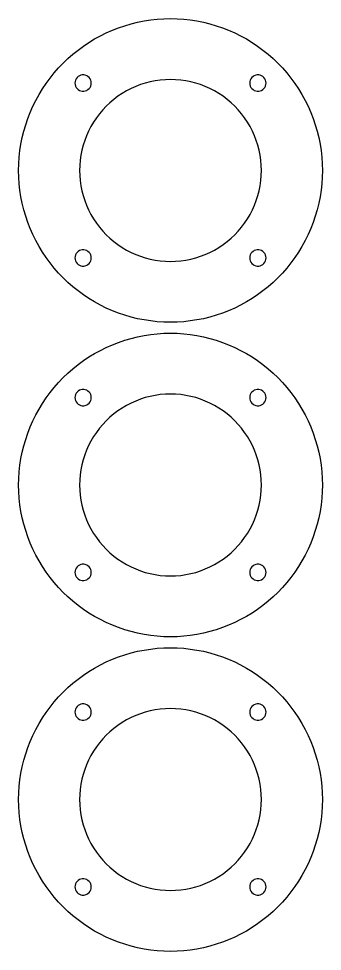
# Model space of a CAD drawing. Header units: millimetres. Extents: x 0 to 256, y 0 to 256.
# Drawn here: x 0 to 83.5, y 0 to 256.5 of the extents above; entities that cross this region are included whole.
import ezdxf

# ---------------------------------------------------------------- set-up
doc = ezdxf.new("R2010")
doc.units = ezdxf.units.MM
doc.layers.add('CUT', color=1, linetype='Continuous')

msp = doc.modelspace()

# ---------------------------------------------------------------- linework, layer by layer
at = {"layer": 'CUT'}
for points in [[(82.5104, 205.7136), (82.0774, 203.9443), (81.5677, 202.1955), (80.9822, 200.4707), (80.322, 198.773), (79.5884, 197.1057), (78.7827, 195.472), (77.9066, 193.875), (76.9616, 192.3177), (75.9496, 190.8032), (74.8725, 189.3342), (73.7324, 187.9136), (72.5313, 186.5441), (71.2717, 185.2283), (69.9559, 183.9687), (68.5864, 182.7676), (67.1658, 181.6275), (65.6968, 180.5504), (64.1823, 179.5384), (62.625, 178.5934), (61.028, 177.7173), (59.3943, 176.9116), (57.727, 176.178), (56.0293, 175.5178), (54.3045, 174.9323), (52.5557, 174.4226), (50.7864, 173.9896), (48.9998, 173.6343), (47.1995, 173.3572), (45.3888, 173.1589), (43.5711, 173.0397), (41.75, 173), (39.9289, 173.0397), (38.1112, 173.1589), (36.3005, 173.3572), (34.5002, 173.6343), (32.7136, 173.9896), (30.9443, 174.4226), (29.1955, 174.9323), (27.4707, 175.5178), (25.773, 176.178), (24.1057, 176.9116), (22.472, 177.7173), (20.875, 178.5934), (19.3177, 179.5384), (17.8032, 180.5504), (16.3342, 181.6275), (14.9136, 182.7676), (13.5441, 183.9687), (12.2283, 185.2283), (10.9687, 186.5441), (9.7676, 187.9136), (8.6275, 189.3342), (7.5504, 190.8032), (6.5384, 192.3177), (5.5934, 193.875), (4.7173, 195.472), (3.9116, 197.1057), (3.178, 198.773), (2.5178, 200.4707), (1.9323, 202.1955), (1.4226, 203.9443), (0.9896, 205.7136), (0.6343, 207.5002), (0.3572, 209.3005), (0.1589, 211.1112), (0.0397, 212.9289), (0, 214.75), (0.0397, 216.5711), (0.1589, 218.3888), (0.3572, 220.1995), (0.6343, 221.9998), (0.9896, 223.7864), (1.4226, 225.5557), (1.9323, 227.3045), (2.5178, 229.0293), (3.178, 230.727), (3.9116, 232.3943), (4.7173, 234.028), (5.5934, 235.625), (6.5384, 237.1823), (7.5504, 238.6968), (8.6275, 240.1658), (9.7676, 241.5864), (10.9687, 242.9559), (12.2283, 244.2717), (13.5441, 245.5313), (14.9136, 246.7324), (16.3342, 247.8725), (17.8032, 248.9496), (19.3177, 249.9616), (20.875, 250.9066), (22.472, 251.7827), (24.1057, 252.5884), (25.773, 253.322), (27.4707, 253.9822), (29.1955, 254.5677), (30.9443, 255.0774), (32.7136, 255.5104), (34.5002, 255.8657), (36.3005, 256.1428), (38.1112, 256.3411), (39.9289, 256.4603), (41.75, 256.5), (43.5711, 256.4603), (45.3888, 256.3411), (47.1995, 256.1428), (48.9998, 255.8657), (50.7864, 255.5104), (52.5557, 255.0774), (54.3045, 254.5677), (56.0293, 253.9822), (57.727, 253.322), (59.3943, 252.5884), (61.028, 251.7827), (62.625, 250.9066), (64.1823, 249.9616), (65.6968, 248.9496), (67.1658, 247.8725), (68.5864, 246.7324), (69.9559, 245.5313), (71.2717, 244.2717), (72.5313, 242.9559), (73.7324, 241.5864), (74.8725, 240.1658), (75.9496, 238.6968), (76.9616, 237.1823), (77.9066, 235.625), (78.7827, 234.028), (79.5884, 232.3943), (80.322, 230.727), (80.9822, 229.0293), (81.5677, 227.3045), (82.0774, 225.5557), (82.5104, 223.7864), (82.8657, 221.9998), (83.1428, 220.1995), (83.3411, 218.3888), (83.4603, 216.5711), (83.5, 214.75), (83.4603, 212.9289), (83.3411, 211.1112), (83.1428, 209.3005), (82.8657, 207.5002)], [(19.6214, 239.9761), (19.3711, 240.3074), (19.0643, 240.5872), (18.7113, 240.8057), (18.3241, 240.9557), (17.916, 241.032), (17.5008, 241.032), (17.0926, 240.9557), (16.7055, 240.8057), (16.3524, 240.5872), (16.0456, 240.3074), (15.7954, 239.9761), (15.6103, 239.6044), (15.4967, 239.2051), (15.4584, 238.7916), (15.4967, 238.3782), (15.6103, 237.9788), (15.7954, 237.6072), (16.0456, 237.2758), (16.3524, 236.9961), (16.7055, 236.7775), (17.0926, 236.6275), (17.5008, 236.5512), (17.916, 236.5512), (18.3241, 236.6275), (18.7113, 236.7775), (19.0643, 236.9961), (19.3711, 237.2758), (19.6214, 237.6072), (19.8064, 237.9788), (19.9201, 238.3782), (19.9584, 238.7916), (19.9201, 239.2051), (19.8064, 239.6044)], [(65.7729, 221.6709), (65.3471, 223.007), (64.847, 224.3171), (64.2742, 225.5971), (63.6306, 226.843), (62.9181, 228.0508), (62.139, 229.2168), (61.2958, 230.3372), (60.3911, 231.4087), (59.4277, 232.4277), (58.4087, 233.3911), (57.3372, 234.2958), (56.2168, 235.139), (55.0508, 235.9181), (53.843, 236.6306), (52.5971, 237.2742), (51.3171, 237.847), (50.007, 238.3471), (48.6709, 238.7729), (47.313, 239.1232), (45.9377, 239.3968), (44.5491, 239.5928), (43.1518, 239.7107), (41.75, 239.75), (40.3482, 239.7107), (38.9509, 239.5928), (37.5623, 239.3968), (36.187, 239.1232), (34.8291, 238.7729), (33.493, 238.3471), (32.1829, 237.847), (30.9029, 237.2742), (29.657, 236.6306), (28.4492, 235.9181), (27.2832, 235.139), (26.1628, 234.2958), (25.0913, 233.3911), (24.0723, 232.4277), (23.1089, 231.4087), (22.2042, 230.3372), (21.361, 229.2168), (20.5819, 228.0508), (19.8694, 226.843), (19.2258, 225.5971), (18.653, 224.3171), (18.1529, 223.007), (17.7271, 221.6709), (17.3768, 220.313), (17.1032, 218.9377), (16.9072, 217.5491), (16.7893, 216.1518), (16.75, 214.75), (16.7893, 213.3482), (16.9072, 211.9509), (17.1032, 210.5623), (17.3768, 209.187), (17.7271, 207.8291), (18.1529, 206.493), (18.653, 205.1829), (19.2258, 203.9029), (19.8694, 202.657), (20.5819, 201.4492), (21.361, 200.2832), (22.2042, 199.1628), (23.1089, 198.0913), (24.0723, 197.0723), (25.0913, 196.1089), (26.1628, 195.2042), (27.2832, 194.361), (28.4492, 193.5819), (29.657, 192.8694), (30.9029, 192.2258), (32.1829, 191.653), (33.493, 191.1529), (34.8291, 190.7271), (36.187, 190.3768), (37.5623, 190.1032), (38.9509, 189.9072), (40.3482, 189.7893), (41.75, 189.75), (43.1518, 189.7893), (44.5491, 189.9072), (45.9377, 190.1032), (47.313, 190.3768), (48.6709, 190.7271), (50.007, 191.1529), (51.3171, 191.653), (52.5971, 192.2258), (53.843, 192.8694), (55.0508, 193.5819), (56.2168, 194.361), (57.3372, 195.2042), (58.4087, 196.1089), (59.4277, 197.0723), (60.3911, 198.0913), (61.2958, 199.1628), (62.139, 200.2832), (62.9181, 201.4492), (63.6306, 202.657), (64.2742, 203.9029), (64.847, 205.1829), (65.3471, 206.493), (65.7729, 207.8291), (66.1232, 209.187), (66.3968, 210.5623), (66.5928, 211.9509), (66.7107, 213.3482), (66.75, 214.75), (66.7107, 216.1518), (66.5928, 217.5491), (66.3968, 218.9377), (66.1232, 220.313)], [(67.4544, 240.3074), (67.1476, 240.5872), (66.7945, 240.8057), (66.4074, 240.9557), (65.9992, 241.032), (65.584, 241.032), (65.1759, 240.9557), (64.7887, 240.8057), (64.4357, 240.5872), (64.1289, 240.3074), (63.8786, 239.9761), (63.6936, 239.6044), (63.5799, 239.2051), (63.5416, 238.7916), (63.5799, 238.3782), (63.6936, 237.9788), (63.8786, 237.6072), (64.1289, 237.2758), (64.4357, 236.9961), (64.7887, 236.7775), (65.1759, 236.6275), (65.584, 236.5512), (65.9992, 236.5512), (66.4074, 236.6275), (66.7945, 236.7775), (67.1476, 236.9961), (67.4544, 237.2758), (67.7046, 237.6072), (67.8897, 237.9788), (68.0033, 238.3782), (68.0416, 238.7916), (68.0033, 239.2051), (67.8897, 239.6044), (67.7046, 239.9761)], [(19.8064, 191.5212), (19.6214, 191.8928), (19.3711, 192.2242), (19.0643, 192.5039), (18.7113, 192.7225), (18.3241, 192.8725), (17.916, 192.9488), (17.5008, 192.9488), (17.0926, 192.8725), (16.7055, 192.7225), (16.3524, 192.5039), (16.0456, 192.2242), (15.7954, 191.8928), (15.6103, 191.5212), (15.4967, 191.1218), (15.4584, 190.7084), (15.4967, 190.2949), (15.6103, 189.8956), (15.7954, 189.5239), (16.0456, 189.1926), (16.3524, 188.9128), (16.7055, 188.6943), (17.0926, 188.5443), (17.5008, 188.468), (17.916, 188.468), (18.3241, 188.5443), (18.7113, 188.6943), (19.0643, 188.9128), (19.3711, 189.1926), (19.6214, 189.5239), (19.8064, 189.8956), (19.9201, 190.2949), (19.9584, 190.7084), (19.9201, 191.1218)], [(68.0033, 191.1218), (67.8897, 191.5212), (67.7046, 191.8928), (67.4544, 192.2242), (67.1476, 192.5039), (66.7945, 192.7225), (66.4074, 192.8725), (65.9992, 192.9488), (65.584, 192.9488), (65.1759, 192.8725), (64.7887, 192.7225), (64.4357, 192.5039), (64.1289, 192.2242), (63.8786, 191.8928), (63.6936, 191.5212), (63.5799, 191.1218), (63.5416, 190.7084), (63.5799, 190.2949), (63.6936, 189.8956), (63.8786, 189.5239), (64.1289, 189.1926), (64.4357, 188.9128), (64.7887, 188.6943), (65.1759, 188.5443), (65.584, 188.468), (65.9992, 188.468), (66.4074, 188.5443), (66.7945, 188.6943), (67.1476, 188.9128), (67.4544, 189.1926), (67.7046, 189.5239), (67.8897, 189.8956), (68.0033, 190.2949), (68.0416, 190.7084)], [(82.5104, 119.2136), (82.0774, 117.4443), (81.5677, 115.6955), (80.9822, 113.9707), (80.322, 112.273), (79.5884, 110.6057), (78.7827, 108.972), (77.9066, 107.375), (76.9616, 105.8177), (75.9496, 104.3032), (74.8725, 102.8342), (73.7324, 101.4136), (72.5313, 100.0441), (71.2717, 98.7283), (69.9559, 97.4687), (68.5864, 96.2676), (67.1658, 95.1275), (65.6968, 94.0504), (64.1823, 93.0384), (62.625, 92.0934), (61.028, 91.2173), (59.3943, 90.4116), (57.727, 89.678), (56.0293, 89.0178), (54.3045, 88.4323), (52.5557, 87.9226), (50.7864, 87.4896), (48.9998, 87.1343), (47.1995, 86.8572), (45.3888, 86.6589), (43.5711, 86.5397), (41.75, 86.5), (39.9289, 86.5397), (38.1112, 86.6589), (36.3005, 86.8572), (34.5002, 87.1343), (32.7136, 87.4896), (30.9443, 87.9226), (29.1955, 88.4323), (27.4707, 89.0178), (25.773, 89.678), (24.1057, 90.4116), (22.472, 91.2173), (20.875, 92.0934), (19.3177, 93.0384), (17.8032, 94.0504), (16.3342, 95.1275), (14.9136, 96.2676), (13.5441, 97.4687), (12.2283, 98.7283), (10.9687, 100.0441), (9.7676, 101.4136), (8.6275, 102.8342), (7.5504, 104.3032), (6.5384, 105.8177), (5.5934, 107.375), (4.7173, 108.972), (3.9116, 110.6057), (3.178, 112.273), (2.5178, 113.9707), (1.9323, 115.6955), (1.4226, 117.4443), (0.9896, 119.2136), (0.6343, 121.0002), (0.3572, 122.8005), (0.1589, 124.6112), (0.0397, 126.4289), (0, 128.25), (0.0397, 130.0711), (0.1589, 131.8888), (0.3572, 133.6995), (0.6343, 135.4998), (0.9896, 137.2864), (1.4226, 139.0557), (1.9323, 140.8045), (2.5178, 142.5293), (3.178, 144.227), (3.9116, 145.8943), (4.7173, 147.528), (5.5934, 149.125), (6.5384, 150.6823), (7.5504, 152.1968), (8.6275, 153.6658), (9.7676, 155.0864), (10.9687, 156.4559), (12.2283, 157.7717), (13.5441, 159.0313), (14.9136, 160.2324), (16.3342, 161.3725), (17.8032, 162.4496), (19.3177, 163.4616), (20.875, 164.4066), (22.472, 165.2827), (24.1057, 166.0884), (25.773, 166.822), (27.4707, 167.4822), (29.1955, 168.0677), (30.9443, 168.5774), (32.7136, 169.0104), (34.5002, 169.3657), (36.3005, 169.6428), (38.1112, 169.8411), (39.9289, 169.9603), (41.75, 170), (43.5711, 169.9603), (45.3888, 169.8411), (47.1995, 169.6428), (48.9998, 169.3657), (50.7864, 169.0104), (52.5557, 168.5774), (54.3045, 168.0677), (56.0293, 167.4822), (57.727, 166.822), (59.3943, 166.0884), (61.028, 165.2827), (62.625, 164.4066), (64.1823, 163.4616), (65.6968, 162.4496), (67.1658, 161.3725), (68.5864, 160.2324), (69.9559, 159.0313), (71.2717, 157.7717), (72.5313, 156.4559), (73.7324, 155.0864), (74.8725, 153.6658), (75.9496, 152.1968), (76.9616, 150.6823), (77.9066, 149.125), (78.7827, 147.528), (79.5884, 145.8943), (80.322, 144.227), (80.9822, 142.5293), (81.5677, 140.8045), (82.0774, 139.0557), (82.5104, 137.2864), (82.8657, 135.4998), (83.1428, 133.6995), (83.3411, 131.8888), (83.4603, 130.0711), (83.5, 128.25), (83.4603, 126.4289), (83.3411, 124.6112), (83.1428, 122.8005), (82.8657, 121.0002)], [(19.6214, 153.4761), (19.3711, 153.8074), (19.0643, 154.0872), (18.7113, 154.3057), (18.3241, 154.4557), (17.916, 154.532), (17.5008, 154.532), (17.0926, 154.4557), (16.7055, 154.3057), (16.3524, 154.0872), (16.0456, 153.8074), (15.7954, 153.4761), (15.6103, 153.1044), (15.4967, 152.7051), (15.4584, 152.2916), (15.4967, 151.8782), (15.6103, 151.4788), (15.7954, 151.1072), (16.0456, 150.7758), (16.3524, 150.4961), (16.7055, 150.2775), (17.0926, 150.1275), (17.5008, 150.0512), (17.916, 150.0512), (18.3241, 150.1275), (18.7113, 150.2775), (19.0643, 150.4961), (19.3711, 150.7758), (19.6214, 151.1072), (19.8064, 151.4788), (19.9201, 151.8782), (19.9584, 152.2916), (19.9201, 152.7051), (19.8064, 153.1044)], [(67.4544, 153.8074), (67.1476, 154.0872), (66.7945, 154.3057), (66.4074, 154.4557), (65.9992, 154.532), (65.584, 154.532), (65.1759, 154.4557), (64.7887, 154.3057), (64.4357, 154.0872), (64.1289, 153.8074), (63.8786, 153.4761), (63.6936, 153.1044), (63.5799, 152.7051), (63.5416, 152.2916), (63.5799, 151.8782), (63.6936, 151.4788), (63.8786, 151.1072), (64.1289, 150.7758), (64.4357, 150.4961), (64.7887, 150.2775), (65.1759, 150.1275), (65.584, 150.0512), (65.9992, 150.0512), (66.4074, 150.1275), (66.7945, 150.2775), (67.1476, 150.4961), (67.4544, 150.7758), (67.7046, 151.1072), (67.8897, 151.4788), (68.0033, 151.8782), (68.0416, 152.2916), (68.0033, 152.7051), (67.8897, 153.1044), (67.7046, 153.4761)], [(65.7729, 135.1709), (65.3471, 136.507), (64.847, 137.8171), (64.2742, 139.0971), (63.6306, 140.343), (62.9181, 141.5508), (62.139, 142.7168), (61.2958, 143.8372), (60.3911, 144.9087), (59.4277, 145.9277), (58.4087, 146.8911), (57.3372, 147.7958), (56.2168, 148.639), (55.0508, 149.4181), (53.843, 150.1306), (52.5971, 150.7742), (51.3171, 151.347), (50.007, 151.8471), (48.6709, 152.2729), (47.313, 152.6232), (45.9377, 152.8968), (44.5491, 153.0928), (43.1518, 153.2107), (41.75, 153.25), (40.3482, 153.2107), (38.9509, 153.0928), (37.5623, 152.8968), (36.187, 152.6232), (34.8291, 152.2729), (33.493, 151.8471), (32.1829, 151.347), (30.9029, 150.7742), (29.657, 150.1306), (28.4492, 149.4181), (27.2832, 148.639), (26.1628, 147.7958), (25.0913, 146.8911), (24.0723, 145.9277), (23.1089, 144.9087), (22.2042, 143.8372), (21.361, 142.7168), (20.5819, 141.5508), (19.8694, 140.343), (19.2258, 139.0971), (18.653, 137.8171), (18.1529, 136.507), (17.7271, 135.1709), (17.3768, 133.813), (17.1032, 132.4377), (16.9072, 131.0491), (16.7893, 129.6518), (16.75, 128.25), (16.7893, 126.8482), (16.9072, 125.4509), (17.1032, 124.0623), (17.3768, 122.687), (17.7271, 121.3291), (18.1529, 119.993), (18.653, 118.6829), (19.2258, 117.4029), (19.8694, 116.157), (20.5819, 114.9492), (21.361, 113.7832), (22.2042, 112.6628), (23.1089, 111.5913), (24.0723, 110.5723), (25.0913, 109.6089), (26.1628, 108.7042), (27.2832, 107.861), (28.4492, 107.0819), (29.657, 106.3694), (30.9029, 105.7258), (32.1829, 105.153), (33.493, 104.6529), (34.8291, 104.2271), (36.187, 103.8768), (37.5623, 103.6032), (38.9509, 103.4072), (40.3482, 103.2893), (41.75, 103.25), (43.1518, 103.2893), (44.5491, 103.4072), (45.9377, 103.6032), (47.313, 103.8768), (48.6709, 104.2271), (50.007, 104.6529), (51.3171, 105.153), (52.5971, 105.7258), (53.843, 106.3694), (55.0508, 107.0819), (56.2168, 107.861), (57.3372, 108.7042), (58.4087, 109.6089), (59.4277, 110.5723), (60.3911, 111.5913), (61.2958, 112.6628), (62.139, 113.7832), (62.9181, 114.9492), (63.6306, 116.157), (64.2742, 117.4029), (64.847, 118.6829), (65.3471, 119.993), (65.7729, 121.3291), (66.1232, 122.687), (66.3968, 124.0623), (66.5928, 125.4509), (66.7107, 126.8482), (66.75, 128.25), (66.7107, 129.6518), (66.5928, 131.0491), (66.3968, 132.4377), (66.1232, 133.813)], [(19.8064, 105.0212), (19.6214, 105.3928), (19.3711, 105.7242), (19.0643, 106.0039), (18.7113, 106.2225), (18.3241, 106.3725), (17.916, 106.4488), (17.5008, 106.4488), (17.0926, 106.3725), (16.7055, 106.2225), (16.3524, 106.0039), (16.0456, 105.7242), (15.7954, 105.3928), (15.6103, 105.0212), (15.4967, 104.6218), (15.4584, 104.2084), (15.4967, 103.7949), (15.6103, 103.3956), (15.7954, 103.0239), (16.0456, 102.6926), (16.3524, 102.4128), (16.7055, 102.1943), (17.0926, 102.0443), (17.5008, 101.968), (17.916, 101.968), (18.3241, 102.0443), (18.7113, 102.1943), (19.0643, 102.4128), (19.3711, 102.6926), (19.6214, 103.0239), (19.8064, 103.3956), (19.9201, 103.7949), (19.9584, 104.2084), (19.9201, 104.6218)], [(68.0033, 104.6218), (67.8897, 105.0212), (67.7046, 105.3928), (67.4544, 105.7242), (67.1476, 106.0039), (66.7945, 106.2225), (66.4074, 106.3725), (65.9992, 106.4488), (65.584, 106.4488), (65.1759, 106.3725), (64.7887, 106.2225), (64.4357, 106.0039), (64.1289, 105.7242), (63.8786, 105.3928), (63.6936, 105.0212), (63.5799, 104.6218), (63.5416, 104.2084), (63.5799, 103.7949), (63.6936, 103.3956), (63.8786, 103.0239), (64.1289, 102.6926), (64.4357, 102.4128), (64.7887, 102.1943), (65.1759, 102.0443), (65.584, 101.968), (65.9992, 101.968), (66.4074, 102.0443), (66.7945, 102.1943), (67.1476, 102.4128), (67.4544, 102.6926), (67.7046, 103.0239), (67.8897, 103.3956), (68.0033, 103.7949), (68.0416, 104.2084)], [(82.5104, 32.7136), (82.0774, 30.9443), (81.5677, 29.1955), (80.9822, 27.4707), (80.322, 25.773), (79.5884, 24.1057), (78.7827, 22.472), (77.9066, 20.875), (76.9616, 19.3177), (75.9496, 17.8032), (74.8725, 16.3342), (73.7324, 14.9136), (72.5313, 13.5441), (71.2717, 12.2283), (69.9559, 10.9687), (68.5864, 9.7676), (67.1658, 8.6275), (65.6968, 7.5504), (64.1823, 6.5384), (62.625, 5.5934), (61.028, 4.7173), (59.3943, 3.9116), (57.727, 3.178), (56.0293, 2.5178), (54.3045, 1.9323), (52.5557, 1.4226), (50.7864, 0.9896), (48.9998, 0.6343), (47.1995, 0.3572), (45.3888, 0.1589), (43.5711, 0.0397), (41.75, 0), (39.9289, 0.0397), (38.1112, 0.1589), (36.3005, 0.3572), (34.5002, 0.6343), (32.7136, 0.9896), (30.9443, 1.4226), (29.1955, 1.9323), (27.4707, 2.5178), (25.773, 3.178), (24.1057, 3.9116), (22.472, 4.7173), (20.875, 5.5934), (19.3177, 6.5384), (17.8032, 7.5504), (16.3342, 8.6275), (14.9136, 9.7676), (13.5441, 10.9687), (12.2283, 12.2283), (10.9687, 13.5441), (9.7676, 14.9136), (8.6275, 16.3342), (7.5504, 17.8032), (6.5384, 19.3177), (5.5934, 20.875), (4.7173, 22.472), (3.9116, 24.1057), (3.178, 25.773), (2.5178, 27.4707), (1.9323, 29.1955), (1.4226, 30.9443), (0.9896, 32.7136), (0.6343, 34.5002), (0.3572, 36.3005), (0.1589, 38.1112), (0.0397, 39.9289), (0, 41.75), (0.0397, 43.5711), (0.1589, 45.3888), (0.3572, 47.1995), (0.6343, 48.9998), (0.9896, 50.7864), (1.4226, 52.5557), (1.9323, 54.3045), (2.5178, 56.0293), (3.178, 57.727), (3.9116, 59.3943), (4.7173, 61.028), (5.5934, 62.625), (6.5384, 64.1823), (7.5504, 65.6968), (8.6275, 67.1658), (9.7676, 68.5864), (10.9687, 69.9559), (12.2283, 71.2717), (13.5441, 72.5313), (14.9136, 73.7324), (16.3342, 74.8725), (17.8032, 75.9496), (19.3177, 76.9616), (20.875, 77.9066), (22.472, 78.7827), (24.1057, 79.5884), (25.773, 80.322), (27.4707, 80.9822), (29.1955, 81.5677), (30.9443, 82.0774), (32.7136, 82.5104), (34.5002, 82.8657), (36.3005, 83.1428), (38.1112, 83.3411), (39.9289, 83.4603), (41.75, 83.5), (43.5711, 83.4603), (45.3888, 83.3411), (47.1995, 83.1428), (48.9998, 82.8657), (50.7864, 82.5104), (52.5557, 82.0774), (54.3045, 81.5677), (56.0293, 80.9822), (57.727, 80.322), (59.3943, 79.5884), (61.028, 78.7827), (62.625, 77.9066), (64.1823, 76.9616), (65.6968, 75.9496), (67.1658, 74.8725), (68.5864, 73.7324), (69.9559, 72.5313), (71.2717, 71.2717), (72.5313, 69.9559), (73.7324, 68.5864), (74.8725, 67.1658), (75.9496, 65.6968), (76.9616, 64.1823), (77.9066, 62.625), (78.7827, 61.028), (79.5884, 59.3943), (80.322, 57.727), (80.9822, 56.0293), (81.5677, 54.3045), (82.0774, 52.5557), (82.5104, 50.7864), (82.8657, 48.9998), (83.1428, 47.1995), (83.3411, 45.3888), (83.4603, 43.5711), (83.5, 41.75), (83.4603, 39.9289), (83.3411, 38.1112), (83.1428, 36.3005), (82.8657, 34.5002)], [(19.6214, 66.9761), (19.3711, 67.3074), (19.0643, 67.5872), (18.7113, 67.8057), (18.3241, 67.9557), (17.916, 68.032), (17.5008, 68.032), (17.0926, 67.9557), (16.7055, 67.8057), (16.3524, 67.5872), (16.0456, 67.3074), (15.7954, 66.9761), (15.6103, 66.6044), (15.4967, 66.2051), (15.4584, 65.7916), (15.4967, 65.3782), (15.6103, 64.9788), (15.7954, 64.6072), (16.0456, 64.2758), (16.3524, 63.9961), (16.7055, 63.7775), (17.0926, 63.6275), (17.5008, 63.5512), (17.916, 63.5512), (18.3241, 63.6275), (18.7113, 63.7775), (19.0643, 63.9961), (19.3711, 64.2758), (19.6214, 64.6072), (19.8064, 64.9788), (19.9201, 65.3782), (19.9584, 65.7916), (19.9201, 66.2051), (19.8064, 66.6044)], [(65.7729, 48.6709), (65.3471, 50.007), (64.847, 51.3171), (64.2742, 52.5971), (63.6306, 53.843), (62.9181, 55.0508), (62.139, 56.2168), (61.2958, 57.3372), (60.3911, 58.4087), (59.4277, 59.4277), (58.4087, 60.3911), (57.3372, 61.2958), (56.2168, 62.139), (55.0508, 62.9181), (53.843, 63.6306), (52.5971, 64.2742), (51.3171, 64.847), (50.007, 65.3471), (48.6709, 65.7729), (47.313, 66.1232), (45.9377, 66.3968), (44.5491, 66.5928), (43.1518, 66.7107), (41.75, 66.75), (40.3482, 66.7107), (38.9509, 66.5928), (37.5623, 66.3968), (36.187, 66.1232), (34.8291, 65.7729), (33.493, 65.3471), (32.1829, 64.847), (30.9029, 64.2742), (29.657, 63.6306), (28.4492, 62.9181), (27.2832, 62.139), (26.1628, 61.2958), (25.0913, 60.3911), (24.0723, 59.4277), (23.1089, 58.4087), (22.2042, 57.3372), (21.361, 56.2168), (20.5819, 55.0508), (19.8694, 53.843), (19.2258, 52.5971), (18.653, 51.3171), (18.1529, 50.007), (17.7271, 48.6709), (17.3768, 47.313), (17.1032, 45.9377), (16.9072, 44.5491), (16.7893, 43.1518), (16.75, 41.75), (16.7893, 40.3482), (16.9072, 38.9509), (17.1032, 37.5623), (17.3768, 36.187), (17.7271, 34.8291), (18.1529, 33.493), (18.653, 32.1829), (19.2258, 30.9029), (19.8694, 29.657), (20.5819, 28.4492), (21.361, 27.2832), (22.2042, 26.1628), (23.1089, 25.0913), (24.0723, 24.0723), (25.0913, 23.1089), (26.1628, 22.2042), (27.2832, 21.361), (28.4492, 20.5819), (29.657, 19.8694), (30.9029, 19.2258), (32.1829, 18.653), (33.493, 18.1529), (34.8291, 17.7271), (36.187, 17.3768), (37.5623, 17.1032), (38.9509, 16.9072), (40.3482, 16.7893), (41.75, 16.75), (43.1518, 16.7893), (44.5491, 16.9072), (45.9377, 17.1032), (47.313, 17.3768), (48.6709, 17.7271), (50.007, 18.1529), (51.3171, 18.653), (52.5971, 19.2258), (53.843, 19.8694), (55.0508, 20.5819), (56.2168, 21.361), (57.3372, 22.2042), (58.4087, 23.1089), (59.4277, 24.0723), (60.3911, 25.0913), (61.2958, 26.1628), (62.139, 27.2832), (62.9181, 28.4492), (63.6306, 29.657), (64.2742, 30.9029), (64.847, 32.1829), (65.3471, 33.493), (65.7729, 34.8291), (66.1232, 36.187), (66.3968, 37.5623), (66.5928, 38.9509), (66.7107, 40.3482), (66.75, 41.75), (66.7107, 43.1518), (66.5928, 44.5491), (66.3968, 45.9377), (66.1232, 47.313)], [(67.4544, 67.3074), (67.1476, 67.5872), (66.7945, 67.8057), (66.4074, 67.9557), (65.9992, 68.032), (65.584, 68.032), (65.1759, 67.9557), (64.7887, 67.8057), (64.4357, 67.5872), (64.1289, 67.3074), (63.8786, 66.9761), (63.6936, 66.6044), (63.5799, 66.2051), (63.5416, 65.7916), (63.5799, 65.3782), (63.6936, 64.9788), (63.8786, 64.6072), (64.1289, 64.2758), (64.4357, 63.9961), (64.7887, 63.7775), (65.1759, 63.6275), (65.584, 63.5512), (65.9992, 63.5512), (66.4074, 63.6275), (66.7945, 63.7775), (67.1476, 63.9961), (67.4544, 64.2758), (67.7046, 64.6072), (67.8897, 64.9788), (68.0033, 65.3782), (68.0416, 65.7916), (68.0033, 66.2051), (67.8897, 66.6044), (67.7046, 66.9761)], [(19.8064, 18.5212), (19.6214, 18.8928), (19.3711, 19.2242), (19.0643, 19.5039), (18.7113, 19.7225), (18.3241, 19.8725), (17.916, 19.9488), (17.5008, 19.9488), (17.0926, 19.8725), (16.7055, 19.7225), (16.3524, 19.5039), (16.0456, 19.2242), (15.7954, 18.8928), (15.6103, 18.5212), (15.4967, 18.1218), (15.4584, 17.7084), (15.4967, 17.2949), (15.6103, 16.8956), (15.7954, 16.5239), (16.0456, 16.1926), (16.3524, 15.9128), (16.7055, 15.6943), (17.0926, 15.5443), (17.5008, 15.468), (17.916, 15.468), (18.3241, 15.5443), (18.7113, 15.6943), (19.0643, 15.9128), (19.3711, 16.1926), (19.6214, 16.5239), (19.8064, 16.8956), (19.9201, 17.2949), (19.9584, 17.7084), (19.9201, 18.1218)], [(68.0033, 18.1218), (67.8897, 18.5212), (67.7046, 18.8928), (67.4544, 19.2242), (67.1476, 19.5039), (66.7945, 19.7225), (66.4074, 19.8725), (65.9992, 19.9488), (65.584, 19.9488), (65.1759, 19.8725), (64.7887, 19.7225), (64.4357, 19.5039), (64.1289, 19.2242), (63.8786, 18.8928), (63.6936, 18.5212), (63.5799, 18.1218), (63.5416, 17.7084), (63.5799, 17.2949), (63.6936, 16.8956), (63.8786, 16.5239), (64.1289, 16.1926), (64.4357, 15.9128), (64.7887, 15.6943), (65.1759, 15.5443), (65.584, 15.468), (65.9992, 15.468), (66.4074, 15.5443), (66.7945, 15.6943), (67.1476, 15.9128), (67.4544, 16.1926), (67.7046, 16.5239), (67.8897, 16.8956), (68.0033, 17.2949), (68.0416, 17.7084)]]:
    msp.add_lwpolyline(points, close=True, dxfattribs=at)

doc.saveas('drawing.dxf')
